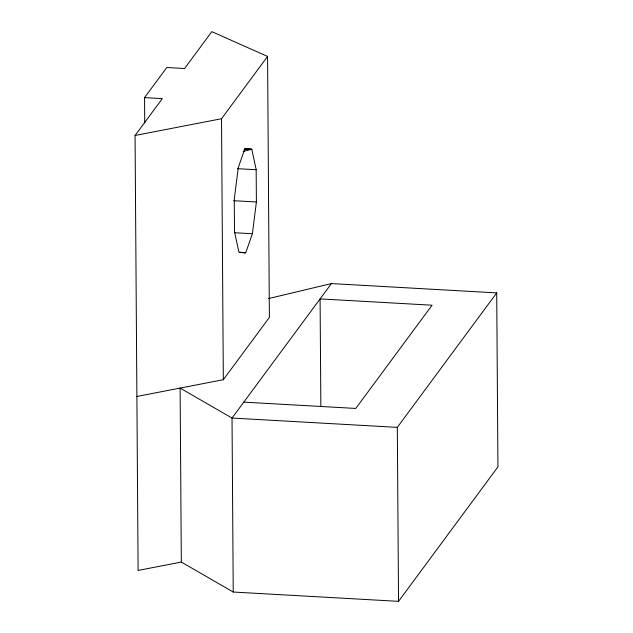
<?xml version="1.0" encoding="UTF-8"?>
<svg xmlns="http://www.w3.org/2000/svg" width="633" height="633" viewBox="0 0 633 633"><rect width="100%" height="100%" fill="white"/><g stroke="black" fill="none" stroke-linecap="round" stroke-linejoin="round"><path stroke-width="0.95" d="M252.393 233.735L256.397 201.982L256.167 169.723L251.807 149.285L244.963 148.47L238.269 167.595L234.265 199.348L234.495 231.607L238.863 252.045L245.699 252.86L252.393 233.735L234.621 232.738M144.72 123.063L144.546 97.624L166.803 67.509L184.575 68.514L211.818 31.65L267.569 56.424L269.389 317.402L223.338 379.705L136.894 396.464M268.297 298.626L331.415 283.584L496.715 292.897L497.934 466.885L398.537 601.35L233.237 592.029L181.331 562.064L138.105 570.444L135.066 135.486L162.317 98.621L144.546 97.624M223.338 379.705L221.518 118.727L267.569 56.424M331.415 283.584L232.026 418.049L233.237 592.029M398.537 601.35L397.318 427.37L496.715 292.897M243.222 151.398L251.807 149.285L244.892 148.897M135.066 135.486L221.518 118.727M243.934 149.491L251.807 149.285M237.407 168.663L256.167 169.723M233.68 200.701L256.397 201.982M239.772 252.527L245.699 252.86M243.792 402.129L355.77 408.443L432.07 305.209L320.092 298.895L320.852 406.647M397.318 427.37L232.026 418.049L180.112 388.084L181.331 562.064"/></g></svg>
